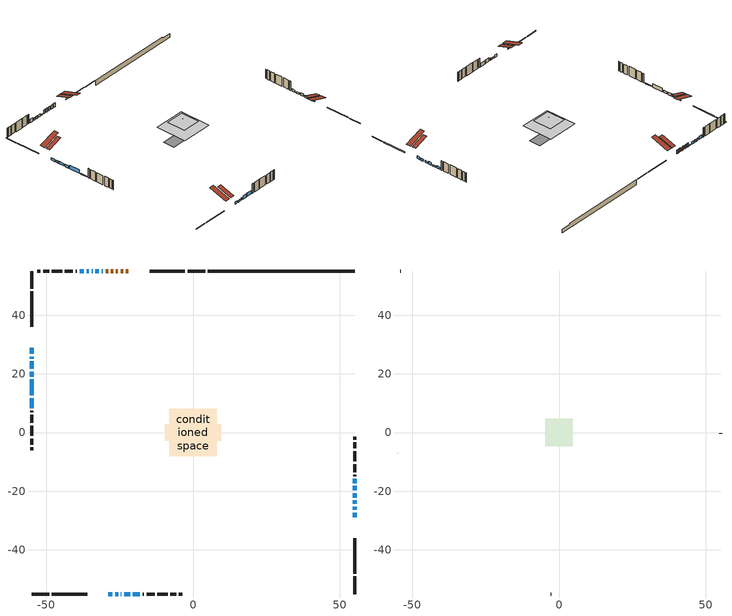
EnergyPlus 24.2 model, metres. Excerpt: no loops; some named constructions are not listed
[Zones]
conditioned space
 floor outside (Floor1 construction): -4.33,-4.33 -4.33,4.33 4.33,4.33 4.33,-4.33 z0.4
 floor adiabatic (AdiabaticFloorConstruction): -8.04,-8.04 -8.04,8.04 8.04,8.04 8.04,-8.04 z2.84
 floor foundation (Slab1 construction): -9.63,-2.86 -9.63,2.86 9.63,2.86 9.63,-2.86 z-2.01
 wall outside (RimJoist1 construction): 4.18,55.1 -1.81,55.1 / -55.1,-55.1 -49.11,-55.1 / -55.1,55.1 -55.1,49.11 / 55.1,-55.1 55.1,-49.11 z0.4:0.7
 wall outside (RimJoist2 construction): -2.74,55.1 -14.83,55.1 / -48.18,-55.1 -36.09,-55.1 / -55.1,48.18 -55.1,36.09 / 55.1,-48.18 55.1,-36.09 z0.4:0.7
 wall outside (AdiabaticWallConstruction 1): -22.04,55.1 -22.9,55.1 / -23.82,55.1 -24.7,55.1 / -25.63,55.1 -26.33,55.1 / -27.26,55.1 -28,55.1 / -28.93,55.1 -29.79,55.1 z0.4:2.43
 wall outside (AdiabaticWallConstruction): -28.88,-55.1 -27.48,-55.1 / -55.1,28.88 -55.1,26.82 / -55.1,25.89 -55.1,25.15 / -55.1,24.22 -55.1,21.68 / -55.1,20.75 -55.1,19.07 / -32.1,55.1 -33.33,55.1 / 55.1,-26.43 55.1,-25.28 / -24.66,-55.1 -24.45,-55.1 / -34.25,55.1 -34.6,55.1 / -35.52,55.1 -36.27,55.1 / 55.1,-17.3 55.1,-15.78 z0.4:1.62; 55.1,-28.88 55.1,-27.35 / 55.1,-22.21 55.1,-20.68 z0.4:1.8; -30.72,55.1 -31.18,55.1 z0.4:0.86; -26.55,-55.1 -25.58,-55.1 / 55.1,-24.36 55.1,-23.13 z0.4:1.32; -23.52,-55.1 -21.48,-55.1 / -55.1,18.15 -55.1,12.66 / -20.56,-55.1 -18.12,-55.1 z0.4:2.18; 55.1,-19.75 55.1,-18.23 z0.4:1.16; -37.19,55.1 -38.72,55.1 z0.4:2.15; -55.1,11.73 -55.1,8.3 z0.4:0.76
 wall outside (Wall1 construction): -39.65,55.1 -40.08,55.1 / -17.19,-55.1 -16.76,-55.1 / -55.1,7.37 -55.1,6.94 / 55.1,-14.85 55.1,-14.41 z0.4:5.28
 wall outside (Wall2 construction): -41.01,55.1 -43.72,55.1 / -15.83,-55.1 -13.11,-55.1 / -55.1,6.01 -55.1,3.3 / 55.1,-13.48 55.1,-10.77 z0.4:5.28
 wall outside (Wall3 construction): -44.65,55.1 -48.15,55.1 / -12.18,-55.1 -8.68,-55.1 / -55.1,2.37 -55.1,-1.13 / 55.1,-9.84 55.1,-6.34 z0.4:5.28
 wall outside (Wall4 construction): -49.08,55.1 -51.12,55.1 / -7.75,-55.1 -5.72,-55.1 / -55.1,-2.06 -55.1,-4.1 / 55.1,-5.41 55.1,-3.38 z0.4:5.28
 wall outside (Wall5 construction): -52.05,55.1 -53.13,55.1 / -4.79,-55.1 -3.71,-55.1 / -55.1,-5.02 -55.1,-6.1 / 55.1,-2.45 55.1,-1.37 z0.4:5.28
 wall foundation (FoundationWall1 construction): 5.11,55.1,-2.01 5.11,55.1,0.4 50.1,55.1,0.4 50.1,55.1,-0.18 55.1,55.1,-0.18 55.1,55.1,-2.01
 window (WindowConstruction 18): -28.88,-55.1 -27.48,-55.1 z0.4:1.62
 window (WindowConstruction 6): -55.1,28.88 -55.1,26.82 z0.4:1.62
 window (WindowConstruction 7): -55.1,25.89 -55.1,25.15 z0.4:1.62
 window (WindowConstruction 8): -55.1,24.22 -55.1,21.68 z0.4:1.62
 window (WindowConstruction 19): -55.1,20.75 -55.1,19.08 z0.4:1.62
 window (WindowConstruction 9): 55.1,-28.88 55.1,-27.36 z0.4:1.8
 window (WindowConstruction 10): -30.72,55.1 -31.18,55.1 z0.4:0.86
 window (WindowConstruction 11): -32.1,55.1 -33.32,55.1 z0.4:1.62
 window (WindowConstruction 12): 55.1,-26.43 55.1,-25.28 z0.4:1.62
 window (WindowConstruction 13): -26.55,-55.1 -25.59,-55.1 z0.4:1.31
 window (WindowConstruction 20): -24.66,-55.1 -24.45,-55.1 z0.4:1.62
 window (WindowConstruction 14): -34.25,55.1 -34.59,55.1 z0.4:1.62
 window (WindowConstruction): 55.1,-24.35 55.1,-23.14 z0.4:1.31
 window (WindowConstruction 15): -35.52,55.1 -36.27,55.1 z0.4:1.62
 window (WindowConstruction 16): -23.52,-55.1 -21.49,-55.1 z0.4:2.18
 window (WindowConstruction 17): -55.1,18.15 -55.1,12.66 z0.4:2.18
 window (WindowConstruction 1): 55.1,-22.21 55.1,-20.68 z0.4:1.8
 window (WindowConstruction 21): 55.1,-19.75 55.1,-18.23 z0.4:1.16
 window (WindowConstruction 2): 55.1,-17.3 55.1,-15.78 z0.4:1.62
 window (WindowConstruction 3): -37.19,55.1 -38.72,55.1 z0.4:2.15
 window (WindowConstruction 4): -20.56,-55.1 -18.12,-55.1 z0.4:2.18
 window (WindowConstruction 5): -55.1,11.73 -55.1,8.3 z0.4:0.76
 door (Door): -22.04,55.1 -22.9,55.1 z0.4:2.43
 door (Door 1): -23.82,55.1 -24.7,55.1 z0.4:2.43
 door (Door 2): -25.63,55.1 -26.33,55.1 z0.4:2.43
 door (Door 3): -27.26,55.1 -28,55.1 z0.4:2.43
 door (Door 4): -28.93,55.1 -29.79,55.1 z0.4:2.43
 ceiling adiabatic (AdiabaticFloorConstruction): 8.04,-8.04 8.04,8.04 -8.04,8.04 -8.04,-8.04 z2.84
 roof outside (Roof2 construction): -21.11,55.1,5.28 -21.11,47.55,7.79 -19.12,47.55,7.79 -19.12,55.1,5.28; -29.81,-55.1,5.28 -29.81,-47.55,7.79 -31.8,-47.55,7.79 -31.8,-55.1,5.28; -55.1,29.81,5.28 -47.55,29.81,7.79 -47.55,31.8,7.79 -55.1,31.8,5.28; 55.1,-29.81,5.28 47.55,-29.81,7.79 47.55,-31.8,7.79 55.1,-31.8,5.28
 roof outside (Roof3 construction): -1.58,1.58 -1.58,-1.58 1.58,-1.58 1.58,1.58 z5.28
attic - vented
 floor to conditioned space (Floor2 construction Reversed): -4.74,-4.74 -4.74,4.74 4.74,4.74 4.74,-4.74 z5.28
 wall outside (Wall6 construction): -54.06,55.1 -54.17,55.1 / -2.78,-55.1 -2.67,-55.1 / -55.1,-7.03 -55.1,-7.15 / 55.1,-0.44 55.1,-0.33 z0.4:5.28
 roof outside (Roof1 construction): -18.19,55.1,5.28 -18.19,45.87,8.35 -15.76,45.87,8.35 -15.76,55.1,5.28; -32.73,-55.1,5.28 -32.73,-45.87,8.35 -35.16,-45.87,8.35 -35.16,-55.1,5.28; -55.1,32.73,5.28 -45.87,32.73,8.35 -45.87,35.16,8.35 -55.1,35.16,5.28; 55.1,-32.73,5.28 45.87,-32.73,8.35 45.87,-35.16,8.35 55.1,-35.16,5.28
[Schedule:Day:Interval]
clothes dryer exhaust 0 schedule day: No, 01:00, 0.123457, 02:00, 0.0740741, 03:00, 0.0493827, 04:00, 0.0246914, 05:00, 0.0493827, 06:00, 0.0740741, 07:00, 0.197531, 08:00, 0.395062, 09:00, 0.592593, 10:00, 0.839506, 11:00, 0.962963, 12:00, 1, 13:00, 0.91358, 14:00, 0.82716, 15:00, 0.716049, 16:00, 0.753086, 17:00, 0.679012, 18:00, 0.666667, 20:00, 0.62963, 21:00, 0.641975, 22:00, 0.666667, 23:00, 0.54321, 24:00, 0.296296
clothes dryer exhaust 0 schedule default day; cooling season schedule day; cooling season schedule day 2; cooling season schedule default day; exterior lighting schedule default day; natural vent schedule default day: No, 24:00, 0
cooling season schedule day 1: No, 24:00, 1
exterior lighting schedule day 10: No, 01:00, 0.552381, 03:00, 0.510952, 05:00, 0.483333, 06:00, 0.538571, 07:00, 0.607619, 08:00, 0.56619, 09:00, 0.428095, 10:00, 0.345238, 12:00, 0.331429, 13:00, 0.345238, 14:00, 0.386667, 15:00, 0.414286, 16:00, 0.483333, 17:00, 0.607619, 18:00, 0.773333, 19:00, 0.88381, 20:00, 0.939048, 21:00, 0.966667, 22:00, 0.897619, 23:00, 0.773333, 24:00, 0.649048
exterior lighting schedule day 11: No, 01:00, 0.571429, 03:00, 0.528571, 05:00, 0.5, 06:00, 0.557143, 07:00, 0.628571, 08:00, 0.585714, 09:00, 0.442857, 10:00, 0.357143, 12:00, 0.342857, 13:00, 0.357143, 14:00, 0.4, 15:00, 0.428571, 16:00, 0.5, 17:00, 0.628571, 18:00, 0.8, 19:00, 0.914286, 20:00, 0.971429, 21:00, 1, 22:00, 0.928571, 23:00, 0.8, 24:00, 0.671429
[Schedule:Week:Daily]
clothes dryer exhaust 0 schedule Week Rule - Jan1-Dec31: clothes dryer exhaust 0 schedule day, clothes dryer exhaust 0 schedule day, clothes dryer exhaust 0 schedule day, clothes dryer exhaust 0 schedule day, clothes dryer exhaust 0 schedule day, clothes dryer exhaust 0 schedule day, clothes dryer exhaust 0 schedule day, clothes dryer exhaust 0 schedule default day, clothes dryer exhaust 0 schedule default day, clothes dryer exhaust 0 schedule default day, clothes dryer exhaust 0 schedule default day, clothes dryer exhaust 0 schedule default day
cooling season schedule Week Rule - Jan1-May26: cooling season schedule day, cooling season schedule day, cooling season schedule day, cooling season schedule day, cooling season schedule day, cooling season schedule day, cooling season schedule day, cooling season schedule default day, cooling season schedule default day, cooling season schedule default day, cooling season schedule default day, cooling season schedule default day
cooling season schedule Week Rule - May27-Jun2: cooling season schedule day, cooling season schedule day, cooling season schedule day, cooling season schedule day, cooling season schedule day, cooling season schedule day 1, cooling season schedule day 1, cooling season schedule default day, cooling season schedule default day, cooling season schedule default day, cooling season schedule default day, cooling season schedule default day
cooling season schedule Week Rule - Jun3-Sep29: cooling season schedule day 1, cooling season schedule day 1, cooling season schedule day 1, cooling season schedule day 1, cooling season schedule day 1, cooling season schedule day 1, cooling season schedule day 1, cooling season schedule default day, cooling season schedule default day, cooling season schedule default day, cooling season schedule default day, cooling season schedule default day
cooling season schedule Week Rule - Sep30-Oct6: cooling season schedule day 1, cooling season schedule day 2, cooling season schedule day 2, cooling season schedule day 2, cooling season schedule day 2, cooling season schedule day 2, cooling season schedule day 2, cooling season schedule default day, cooling season schedule default day, cooling season schedule default day, cooling season schedule default day, cooling season schedule default day
cooling season schedule Week Rule - Oct7-Dec31: cooling season schedule day 2, cooling season schedule day 2, cooling season schedule day 2, cooling season schedule day 2, cooling season schedule day 2, cooling season schedule day 2, cooling season schedule day 2, cooling season schedule default day, cooling season schedule default day, cooling season schedule default day, cooling season schedule default day, cooling season schedule default day
exterior lighting schedule Week Rule - Nov4-Nov24: exterior lighting schedule day 10, exterior lighting schedule day 10, exterior lighting schedule day 10, exterior lighting schedule day 10, exterior lighting schedule day 10, exterior lighting schedule day 10, exterior lighting schedule day 10, exterior lighting schedule default day, exterior lighting schedule default day, exterior lighting schedule default day, exterior lighting schedule default day, exterior lighting schedule default day
exterior lighting schedule Week Rule - Nov25-Dec1: exterior lighting schedule day 10, exterior lighting schedule day 10, exterior lighting schedule day 10, exterior lighting schedule day 10, exterior lighting schedule day 10, exterior lighting schedule day 10, exterior lighting schedule day 11, exterior lighting schedule default day, exterior lighting schedule default day, exterior lighting schedule default day, exterior lighting schedule default day, exterior lighting schedule default day
exterior lighting schedule Week Rule - Dec2-Dec31: exterior lighting schedule day 11, exterior lighting schedule day 11, exterior lighting schedule day 11, exterior lighting schedule day 11, exterior lighting schedule day 11, exterior lighting schedule day 11, exterior lighting schedule day 11, exterior lighting schedule default day, exterior lighting schedule default day, exterior lighting schedule default day, exterior lighting schedule default day, exterior lighting schedule default day
natural vent schedule Week Rule - Jan1-Dec31: natural vent schedule default day, natural vent schedule default day, natural vent schedule default day, natural vent schedule default day, natural vent schedule default day, natural vent schedule default day, natural vent schedule default day, natural vent schedule default day, natural vent schedule default day, natural vent schedule default day, natural vent schedule default day, natural vent schedule default day
[Schedule:Year]
clothes dryer exhaust 0 schedule: clothes dryer exhaust 0 schedule Week Rule - Jan1-Dec31, 1, 1, 12, 31
cooling season schedule: cooling season schedule Week Rule - Jan1-May26, 1, 1, 5, 26, cooling season schedule Week Rule - May27-Jun2, 5, 27, 6, 2, cooling season schedule Week Rule - Jun3-Sep29, 6, 3, 9, 29, cooling season schedule Week Rule - Sep30-Oct6, 9, 30, 10, 6, cooling season schedule Week Rule - Oct7-Dec31, 10, 7, 12, 31
natural vent schedule: natural vent schedule Week Rule - Jan1-Dec31, 1, 1, 12, 31
